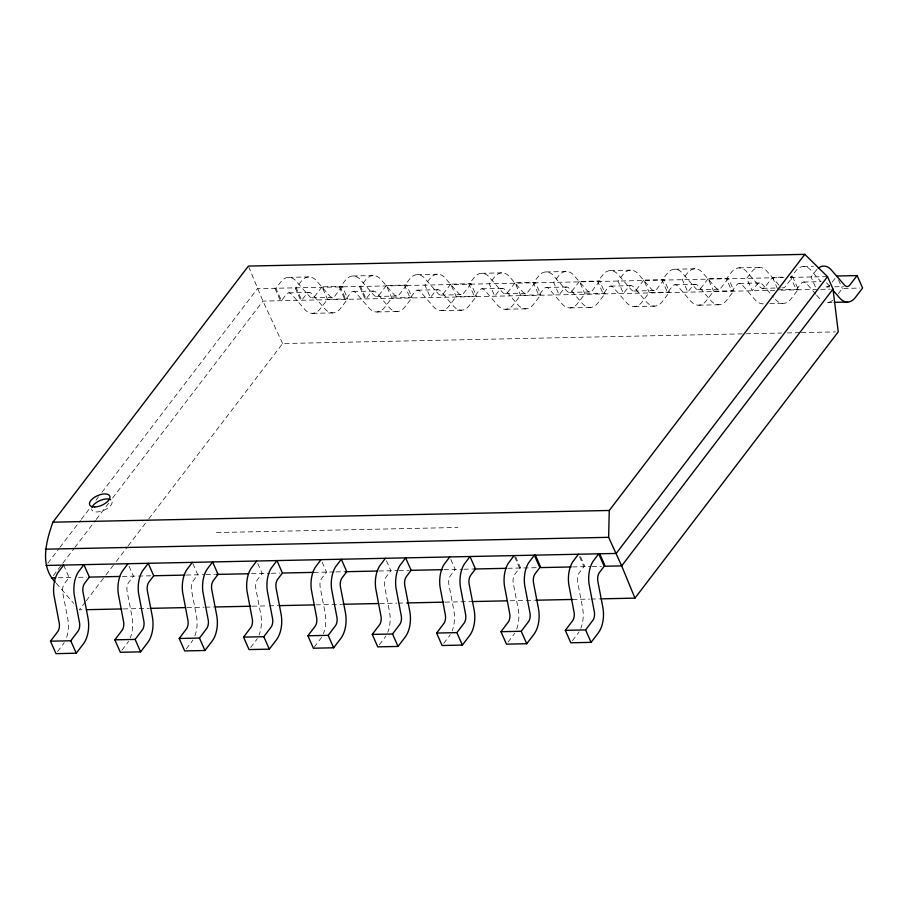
<?xml version="1.0" encoding="UTF-8"?>
<svg xmlns="http://www.w3.org/2000/svg" width="908" height="908" viewBox="0 0 908 908"><rect width="100%" height="100%" fill="white"/><g stroke="black" fill="none" stroke-linecap="round" stroke-linejoin="round"><path stroke-width="0.68" stroke-dasharray="4.54 3.41" d="M47.84 563.198L59.009 548.568M59.871 547.445L80.483 520.443M81.345 519.308L89.937 508.06M95.953 500.183L98.529 496.812M101.957 492.306L257.452 288.642L783.888 277.553M53.334 575.649L61.926 564.401M62.788 563.266L73.945 548.648M74.808 547.513L95.431 520.511M96.282 519.387L109.176 502.51M112.603 498.004L262.945 301.093L775.602 290.288M322.011 286.849L314.452 296.666A8.161 4.699 88.8 0 1 309.844 296.859L295.282 280.186A23.756 13.688 88.8 0 0 281.832 280.674L275.941 288.245L281.435 300.696L286.179 294.487A8.24 4.744 88.8 0 1 291.661 294.294L304.623 309.31A23.687 13.643 88.8 0 0 320.342 308.675L327.504 299.299L347.775 298.88L342.282 286.417L322.011 286.849L327.504 299.299M85.341 601.981L79.325 609.847L85 609.722M86.192 600.858L105.067 576.137M105.918 575.014L115.361 562.654M116.213 561.53L127.37 546.922M128.221 545.799L147.959 519.955M148.81 518.831L282.626 343.553L744.696 333.826M57.579 651.558L63.14 644.271A23.687 13.643 88.8 0 0 64.196 642.728M342.282 286.417L334.723 296.246A8.161 4.699 88.8 0 1 330.115 296.428L315.553 279.755A23.756 13.688 88.8 0 0 302.103 280.243L296.212 287.825L301.706 300.276L306.45 294.067A8.24 4.744 88.8 0 1 311.932 293.863L324.894 308.879A23.687 13.643 88.8 0 0 340.614 308.255L347.775 298.88M386.365 285.498L378.806 295.316A8.161 4.699 88.8 0 1 374.198 295.497L359.636 278.835A23.756 13.688 88.8 0 0 346.186 279.312L340.296 286.894L345.789 299.345L350.533 293.136A8.24 4.744 88.8 0 1 356.015 292.932L368.977 307.948A23.687 13.643 88.8 0 0 384.697 307.324L391.859 297.949L412.13 297.518L406.636 285.067L386.365 285.498L391.859 297.949M121.933 650.207L127.495 642.909A23.687 13.643 88.8 0 0 128.55 641.366M406.636 285.067L399.077 294.884A8.161 4.699 88.8 0 1 394.469 295.077L379.907 278.404A23.756 13.688 88.8 0 0 366.457 278.892L360.567 286.463L366.06 298.914L370.804 292.705A8.24 4.744 88.8 0 1 376.287 292.512L389.248 307.528A23.687 13.643 88.8 0 0 404.968 306.893L412.13 297.518M450.72 284.136L443.161 293.954A8.161 4.699 88.8 0 1 438.553 294.147L423.991 277.473A23.756 13.688 88.8 0 0 410.541 277.962L404.65 285.532L410.144 297.994L414.888 291.774A8.24 4.744 88.8 0 1 420.37 291.581L433.332 306.598A23.687 13.643 88.8 0 0 449.051 305.962L456.213 296.587L476.473 296.167L470.991 283.716L450.72 284.136L456.213 296.587M186.288 648.845L191.849 641.559A23.687 13.643 88.8 0 0 192.905 640.015M470.991 283.716L463.432 293.534A8.161 4.699 88.8 0 1 458.824 293.715L444.262 277.053A23.756 13.688 88.8 0 0 430.812 277.53L424.921 285.112L430.415 297.563L435.159 291.354A8.24 4.744 88.8 0 1 440.641 291.15L453.603 306.166A23.687 13.643 88.8 0 0 469.322 305.542L476.473 296.167M515.074 282.785L507.515 292.603A8.161 4.699 88.8 0 1 502.907 292.785L488.345 276.123A23.756 13.688 88.8 0 0 474.895 276.599L469.005 284.181L474.498 296.632L479.242 290.424A8.24 4.744 88.8 0 1 484.724 290.231L497.686 305.247A23.687 13.643 88.8 0 0 513.406 304.611L520.568 295.236L540.827 294.805L535.334 282.354L515.074 282.785L520.568 295.236M250.642 647.495L256.204 640.197A23.687 13.643 88.8 0 0 257.259 638.653M535.334 282.354L527.775 292.172A8.161 4.699 88.8 0 1 523.178 292.365L508.616 275.692A23.756 13.688 88.8 0 0 495.166 276.18L489.276 283.75L494.769 296.212L499.514 289.993A8.24 4.744 88.8 0 1 504.996 289.8L517.957 304.816A23.687 13.643 88.8 0 0 533.677 304.18L540.827 294.805M579.429 281.423L571.87 291.252A8.161 4.699 88.8 0 1 567.262 291.434L552.7 274.761A23.756 13.688 88.8 0 0 539.25 275.249L533.359 282.831L538.853 295.282L543.597 289.073A8.24 4.744 88.8 0 1 549.079 288.869L562.041 303.885A23.687 13.643 88.8 0 0 577.76 303.249L584.911 293.874L605.182 293.454L599.689 281.003L579.429 281.423L584.911 293.874M314.191 647.177L320.558 638.846A23.687 13.643 88.8 0 0 321.614 637.303M599.689 281.003L592.13 290.821A8.161 4.699 88.8 0 1 587.533 291.003L572.971 274.341A23.756 13.688 88.8 0 0 559.521 274.818L553.63 282.399L559.124 294.85L563.868 288.642A8.24 4.744 88.8 0 1 569.35 288.449L582.312 303.465A23.687 13.643 88.8 0 0 598.031 302.829L605.182 293.454M643.783 280.073L636.224 289.89A8.161 4.699 88.8 0 1 631.616 290.072L617.054 273.41A23.756 13.688 88.8 0 0 603.604 273.887L597.714 281.469L603.207 293.92L607.951 287.711A8.24 4.744 88.8 0 1 613.433 287.518L626.395 302.534A23.687 13.643 88.8 0 0 642.115 301.899L649.265 292.524L669.536 292.092L664.043 279.641L643.783 280.073L649.265 292.524M379.34 644.782L384.913 637.484A23.687 13.643 88.8 0 0 385.968 635.952M664.043 279.641L656.484 289.47A8.161 4.699 88.8 0 1 651.887 289.652L637.325 272.979A23.756 13.688 88.8 0 0 623.875 273.467L617.985 281.049L623.478 293.5L628.222 287.28A8.24 4.744 88.8 0 1 633.705 287.087L646.655 302.103A23.687 13.643 88.8 0 0 662.386 301.467L669.536 292.092M708.126 278.711L700.567 288.54A8.161 4.699 88.8 0 1 695.971 288.721L681.409 272.048A23.756 13.688 88.8 0 0 667.959 272.536L662.068 280.118L667.562 292.569L672.306 286.361A8.24 4.744 88.8 0 1 677.788 286.156L690.75 301.172A23.687 13.643 88.8 0 0 706.469 300.537L713.62 291.162L733.891 290.742L728.398 278.291L708.126 278.711L713.62 291.162M443.694 643.42L449.267 636.133A23.687 13.643 88.8 0 0 450.323 634.59M728.398 278.291L720.839 288.108A8.161 4.699 88.8 0 1 716.242 288.29L701.68 271.628A23.756 13.688 88.8 0 0 688.23 272.105L682.339 279.687L687.833 292.138L692.566 285.929A8.24 4.744 88.8 0 1 698.059 285.736L711.009 300.752A23.687 13.643 88.8 0 0 726.74 300.117L733.891 290.742M782.617 277.144L772.481 277.36L764.922 287.178A8.161 4.699 88.8 0 1 760.325 287.371L745.763 270.697A23.756 13.688 88.8 0 0 732.313 271.186L726.423 278.756L731.916 291.207L736.66 284.998A8.24 4.744 88.8 0 1 742.142 284.806L755.104 299.822A23.687 13.643 88.8 0 0 764.468 303.658M508.049 642.07L513.622 634.783A23.687 13.643 88.8 0 0 514.677 633.239M815.747 294.169L806.497 283.444A8.24 4.744 88.8 0 0 801.004 283.648L796.271 289.856L790.777 277.405L796.668 269.824A23.756 13.688 88.8 0 1 810.118 269.347L820.378 281.117M775.364 299.39A23.687 13.643 88.8 0 0 791.084 298.755L798.245 289.38L792.752 276.929L785.193 286.758A8.161 4.699 88.8 0 1 781.958 287.757M832.193 282.093L836.835 276.009M572.403 640.719L577.976 633.421A23.687 13.643 88.8 0 0 579.032 631.877M838.356 293.659L842.329 288.46L859.899 288.086M829.867 285.146L829.276 285.827A8.161 4.699 88.8 0 1 824.68 286.009L824.078 285.396M816.928 269.404L811.048 276.974L815.986 288.188M288.483 277.36L308.754 276.929M352.837 275.998L373.097 275.578M417.192 274.647L437.452 274.216M481.546 273.285L501.806 272.865M545.89 271.935L566.161 271.503M610.244 270.584L630.515 270.153M674.599 269.222L694.87 268.802M738.953 267.871L759.224 267.44M803.308 266.509L813.443 266.294M790.221 276.985L792.752 276.929M790.777 277.405L826.144 276.656M288.88 292.875L309.151 292.444M353.235 291.513L373.506 291.093M417.589 290.163L437.86 289.731M481.944 288.812L502.215 288.381M546.298 287.45L566.569 287.019M610.653 286.099L630.924 285.668M675.007 284.737L695.278 284.317M739.362 283.387L759.633 282.956M803.716 282.025L821.275 281.662M312.182 297.813L332.441 297.381M376.536 296.451L396.796 296.031M440.879 295.1L461.151 294.669M505.234 293.738L525.505 293.318M569.588 292.387L589.86 291.956M633.943 291.037L654.214 290.605M698.297 289.675L718.569 289.243M762.652 288.324L780.392 287.95M827.006 286.962L829.537 286.917M834.611 286.803L843.475 286.622M777.974 289.811L798.245 289.38M781.118 290.174L816.542 289.425M820.65 289.346L830.264 289.141M312.602 313.328L332.873 312.897M376.956 311.966L397.227 311.546M441.311 310.615L461.582 310.184M505.665 309.253L525.936 308.834M570.02 307.903L590.291 307.471M634.374 306.541L654.645 306.121M698.729 305.19L718.988 304.759M769.836 303.692L783.343 303.408M827.426 302.478L832.84 302.364M746.115 333.792L781.55 333.043M787.213 332.93L799.971 332.657M801.389 332.623L835.405 331.908M216.388 532.565L457.848 527.48M58.339 577.76L73.151 577.443M78.553 577.329L86.669 577.159M122.432 576.41L151.012 575.808M186.299 575.059L204.709 574.673M205.912 574.65L214.629 574.469M251.459 573.686L269.869 573.3M271.288 573.277L279.789 573.096M313.782 572.38L334.621 571.938M335.971 571.904L344.075 571.734M378.942 571.007L397.625 570.61M398.975 570.587L408.679 570.383M444.091 569.634L462.512 569.248M463.931 569.214L472.784 569.032M507.833 568.283L537.139 567.67M572.539 566.921L590.688 566.547M592.039 566.513L601.493 566.32M123.272 608.916L148.787 608.383M187.048 607.577L204.062 607.214M205.48 607.18L213.982 607.009M252.254 606.204L267.849 605.874M269.256 605.84L277.769 605.659M316.029 604.853L341.544 604.319M379.816 603.514L396.83 603.15M398.237 603.128L405.331 602.969M445.022 602.14L470.526 601.595M510.217 600.767L534.313 600.256M572.585 599.45L589.587 599.087M591.006 599.064L599.507 598.883M56.239 583.22L73.786 603.457M829.537 286.236L826.768 283.024A8.24 4.744 88.8 0 0 826.337 282.581M816.678 295.248L819.447 298.46A23.687 13.643 88.8 0 0 821.944 300.741M779.064 285.248L766.034 270.266A23.756 13.688 88.8 0 0 752.573 270.754L746.694 278.336L752.187 290.787L756.92 284.579A8.24 4.744 88.8 0 1 762.414 284.374L773.514 297.245M282.626 343.553L262.945 301.093L248.906 267.327M838.481 279.743L842.329 288.46M772.481 277.36L777.43 288.562M580.541 556.706L584.945 566.66M579.531 556.729L583.923 566.683L579.191 572.891A8.24 4.744 88.8 0 0 577.601 581.949L582.539 607.486A23.687 13.643 88.8 0 1 580.836 628.268M515.642 556.808L520.59 568.022M514.632 556.831L519.569 568.045L514.836 574.253A8.24 4.744 88.8 0 0 513.258 583.311L518.184 608.848A23.687 13.643 88.8 0 1 516.482 629.619M359.557 286.485L365.05 298.936M339.286 286.917L344.779 299.368M450.822 559.43L455.214 569.395L450.481 575.604A8.24 4.744 88.8 0 0 448.904 584.661L453.83 610.199A23.687 13.643 88.8 0 1 452.127 630.981M295.202 287.847L300.696 300.298M274.931 288.267L280.424 300.718M386.468 560.792L390.871 570.757L386.127 576.966A8.24 4.744 88.8 0 0 384.549 586.023L389.475 611.549A23.687 13.643 88.8 0 1 387.773 632.331M322.113 562.143L326.517 572.108L321.772 578.317A8.24 4.744 88.8 0 0 320.195 587.374L325.121 612.911A23.687 13.643 88.8 0 1 323.418 633.693M257.77 563.505L262.162 573.459L257.418 579.679A8.24 4.744 88.8 0 0 255.84 588.736L260.766 614.262A23.687 13.643 88.8 0 1 259.064 635.044M192.859 563.618L197.808 574.821L193.064 581.029A8.24 4.744 88.8 0 0 191.486 590.087L196.412 615.624A23.687 13.643 88.8 0 1 194.709 636.395M129.061 566.217L133.453 576.171L128.709 582.391A8.24 4.744 88.8 0 0 127.131 591.449L132.057 616.975A23.687 13.643 88.8 0 1 130.355 637.756M63.605 565.082L69.099 577.533L64.355 583.742A8.24 4.744 88.8 0 0 62.777 592.799L67.703 618.337A23.687 13.643 88.8 0 1 66 639.107M112.161 502.011A10.975 5.255 -23.8 0 1 102.059 511A10.975 5.255 -23.8 0 1 91.629 508.866M832.806 300.298A23.687 13.643 88.8 0 1 826.03 302.409"/><path stroke-width="1.36" d="M634.942 598.134L621.674 565.888L608.632 537.32L609.268 510.466L804.794 254.353L827.517 276.634L833.011 289.084L838.243 331.851L634.942 598.134L600.926 598.849M55.309 582.153C39.407 565.763 46.195 541.145 52.88 522.191L248.406 266.078L804.794 254.353M63.605 565.082L57.794 572.823A23.756 13.688 88.8 0 0 53.924 595.035L59.349 623.671A8.161 4.699 88.8 0 1 58.01 631.264L50.496 641.196L55.99 653.646L76.249 653.215L83.411 643.84A23.687 13.643 88.8 0 0 87.974 617.905L83.048 592.368A8.24 4.744 88.8 0 1 84.626 583.311L89.37 577.102L119.674 576.466M127.96 563.72L122.149 571.472A23.756 13.688 88.8 0 0 118.278 593.684L123.692 622.32A8.161 4.699 88.8 0 1 122.364 629.914L114.851 639.834L120.344 652.285L140.604 651.865L147.766 642.489A23.687 13.643 88.8 0 0 152.328 616.555L147.402 591.017A8.24 4.744 88.8 0 1 148.98 581.96L153.724 575.751L184.88 575.093M50.496 641.196L70.767 640.764L78.281 630.844A8.161 4.699 88.8 0 0 79.609 623.24L74.195 594.604A23.756 13.688 88.8 0 1 78.065 572.403L83.877 564.651L89.37 577.102M192.314 562.37L186.503 570.111A23.756 13.688 88.8 0 0 182.633 592.322L188.047 620.959A8.161 4.699 88.8 0 1 186.719 628.552L179.205 638.483L184.699 650.934L204.958 650.503L212.12 641.127A23.687 13.643 88.8 0 0 216.683 615.193L211.757 589.655A8.24 4.744 88.8 0 1 213.335 580.598L218.079 574.389L212.586 561.938L206.774 569.691A23.756 13.688 88.8 0 0 202.893 591.891L208.318 620.527A8.161 4.699 88.8 0 1 206.979 628.132L199.465 638.052L179.205 638.483M114.851 639.834L135.122 639.402L142.635 629.482A8.161 4.699 88.8 0 0 143.963 621.889L138.549 593.253A23.756 13.688 88.8 0 1 142.42 571.041L148.231 563.301L153.724 575.751M256.669 561.008L250.858 568.76A23.756 13.688 88.8 0 0 246.987 590.972L252.401 619.608A8.161 4.699 88.8 0 1 251.073 627.201L243.56 637.121L249.042 649.572L269.313 649.152L276.475 639.777A23.687 13.643 88.8 0 0 281.037 613.842L276.111 588.305A8.24 4.744 88.8 0 1 277.689 579.247L282.422 573.039L276.94 560.588L271.117 568.329A23.756 13.688 88.8 0 0 267.247 590.54L272.672 619.177A8.161 4.699 88.8 0 1 271.333 626.77L263.819 636.701L243.56 637.121M321.023 559.657L315.212 567.398A23.756 13.688 88.8 0 0 311.342 589.61L316.756 618.246A8.161 4.699 88.8 0 1 315.428 625.85L307.903 635.77L313.396 648.221L333.667 647.79L340.829 638.415A23.687 13.643 88.8 0 0 345.392 612.48L340.466 586.954A8.24 4.744 88.8 0 1 342.044 577.897L346.777 571.677L341.294 559.226L335.472 566.978A23.756 13.688 88.8 0 0 331.602 589.19L337.027 617.826A8.161 4.699 88.8 0 1 335.688 625.419L328.174 635.339L307.903 635.77M385.378 558.295L379.567 566.047A23.756 13.688 88.8 0 0 375.685 588.259L381.11 616.895A8.161 4.699 88.8 0 1 379.771 624.488L372.257 634.408L377.751 646.859L398.022 646.439L405.184 637.064A23.687 13.643 88.8 0 0 409.746 611.129L404.809 585.592A8.24 4.744 88.8 0 1 406.398 576.535L411.131 570.326L405.638 557.875L399.826 565.616A23.756 13.688 88.8 0 0 395.956 587.828L401.381 616.464A8.161 4.699 88.8 0 1 400.042 624.057L392.528 633.988L372.257 634.408M449.732 556.944L443.91 564.697A23.756 13.688 88.8 0 0 440.039 586.897L445.465 615.533A8.161 4.699 88.8 0 1 444.125 623.138L436.612 633.058L442.105 645.509L462.376 645.077L469.538 635.702A23.687 13.643 88.8 0 0 474.101 609.767L469.164 584.241A8.24 4.744 88.8 0 1 470.741 575.184L475.486 568.976L469.992 556.513L464.181 564.265A23.756 13.688 88.8 0 0 460.311 586.477L465.736 615.113A8.161 4.699 88.8 0 1 464.397 622.706L456.883 632.626L436.612 633.058M514.076 555.594L508.264 563.335A23.756 13.688 88.8 0 0 504.394 585.546L509.819 614.183A8.161 4.699 88.8 0 1 508.48 621.776L500.966 631.696L506.46 644.158L526.731 643.727L533.893 634.351A23.687 13.643 88.8 0 0 538.444 608.417L533.518 582.879A8.24 4.744 88.8 0 1 535.096 573.822L539.84 567.614L534.347 555.163L528.535 562.915A23.756 13.688 88.8 0 0 524.665 585.115L530.09 613.751A8.161 4.699 88.8 0 1 528.751 621.356L521.237 631.276L500.966 631.696M578.43 554.232L572.619 561.984A23.756 13.688 88.8 0 0 568.749 584.185L574.174 612.821A8.161 4.699 88.8 0 1 572.835 620.425L565.321 630.345L570.814 642.796L591.085 642.365L598.236 632.99A23.687 13.643 88.8 0 0 602.798 607.055L597.873 581.529A8.24 4.744 88.8 0 1 599.45 572.471L604.195 566.263L598.701 553.812L592.89 561.553A23.756 13.688 88.8 0 0 589.02 583.765L594.445 612.401A8.161 4.699 88.8 0 1 593.106 619.994L585.592 629.914L565.321 630.345M827.517 276.634L616.18 553.437L46.126 565.446M833.011 289.084L621.674 565.888L605.205 566.24L599.723 553.789M832.318 289.459L839.718 298.04A23.687 13.643 88.8 0 0 855.438 297.404L862.6 288.029L857.107 275.578L849.548 285.396A8.161 4.699 88.8 0 1 844.939 285.589L830.389 268.916A23.756 13.688 88.8 0 0 818.165 268.269M836.835 276.009L857.107 275.578M834.191 302.341L847.697 302.058M52.88 522.191L609.268 510.466M45.4 549.192L608.632 537.32M51.62 577.897L55.649 577.817M216.047 574.435L248.622 573.754M282.615 573.027L313.782 572.38M344.949 571.722L377.524 571.03M410.098 570.349L442.684 569.656M473.84 569.01L506.426 568.317M571.166 566.955L540.85 567.591L535.368 555.14M86.419 609.688L121.854 608.95M150.195 608.349L185.629 607.6M215.4 606.975L250.835 606.226M279.187 605.636L314.622 604.887M342.963 604.285L378.398 603.536M406.75 602.946L443.603 602.163M471.944 601.573L507.379 600.824M535.731 600.222L572.585 599.45M585.592 629.914L591.085 642.365M521.237 631.276L526.731 643.727M456.883 632.626L462.376 645.077M392.528 633.988L398.022 646.439M328.174 635.339L333.667 647.79M263.819 636.701L269.313 649.152M199.465 638.052L204.958 650.503M135.122 639.402L140.604 651.865M70.767 640.764L76.249 653.215M91.946 507.311A10.975 5.255 -23.8 0 1 100.391 500.376A10.975 5.255 -23.8 0 1 110.697 499.684M94.716 506.993A10.975 5.255 -23.8 0 0 109.959 497.028A10.975 5.255 -23.8 0 0 94.421 497.357A10.975 5.255 -23.8 0 0 94.716 506.993"/></g></svg>
